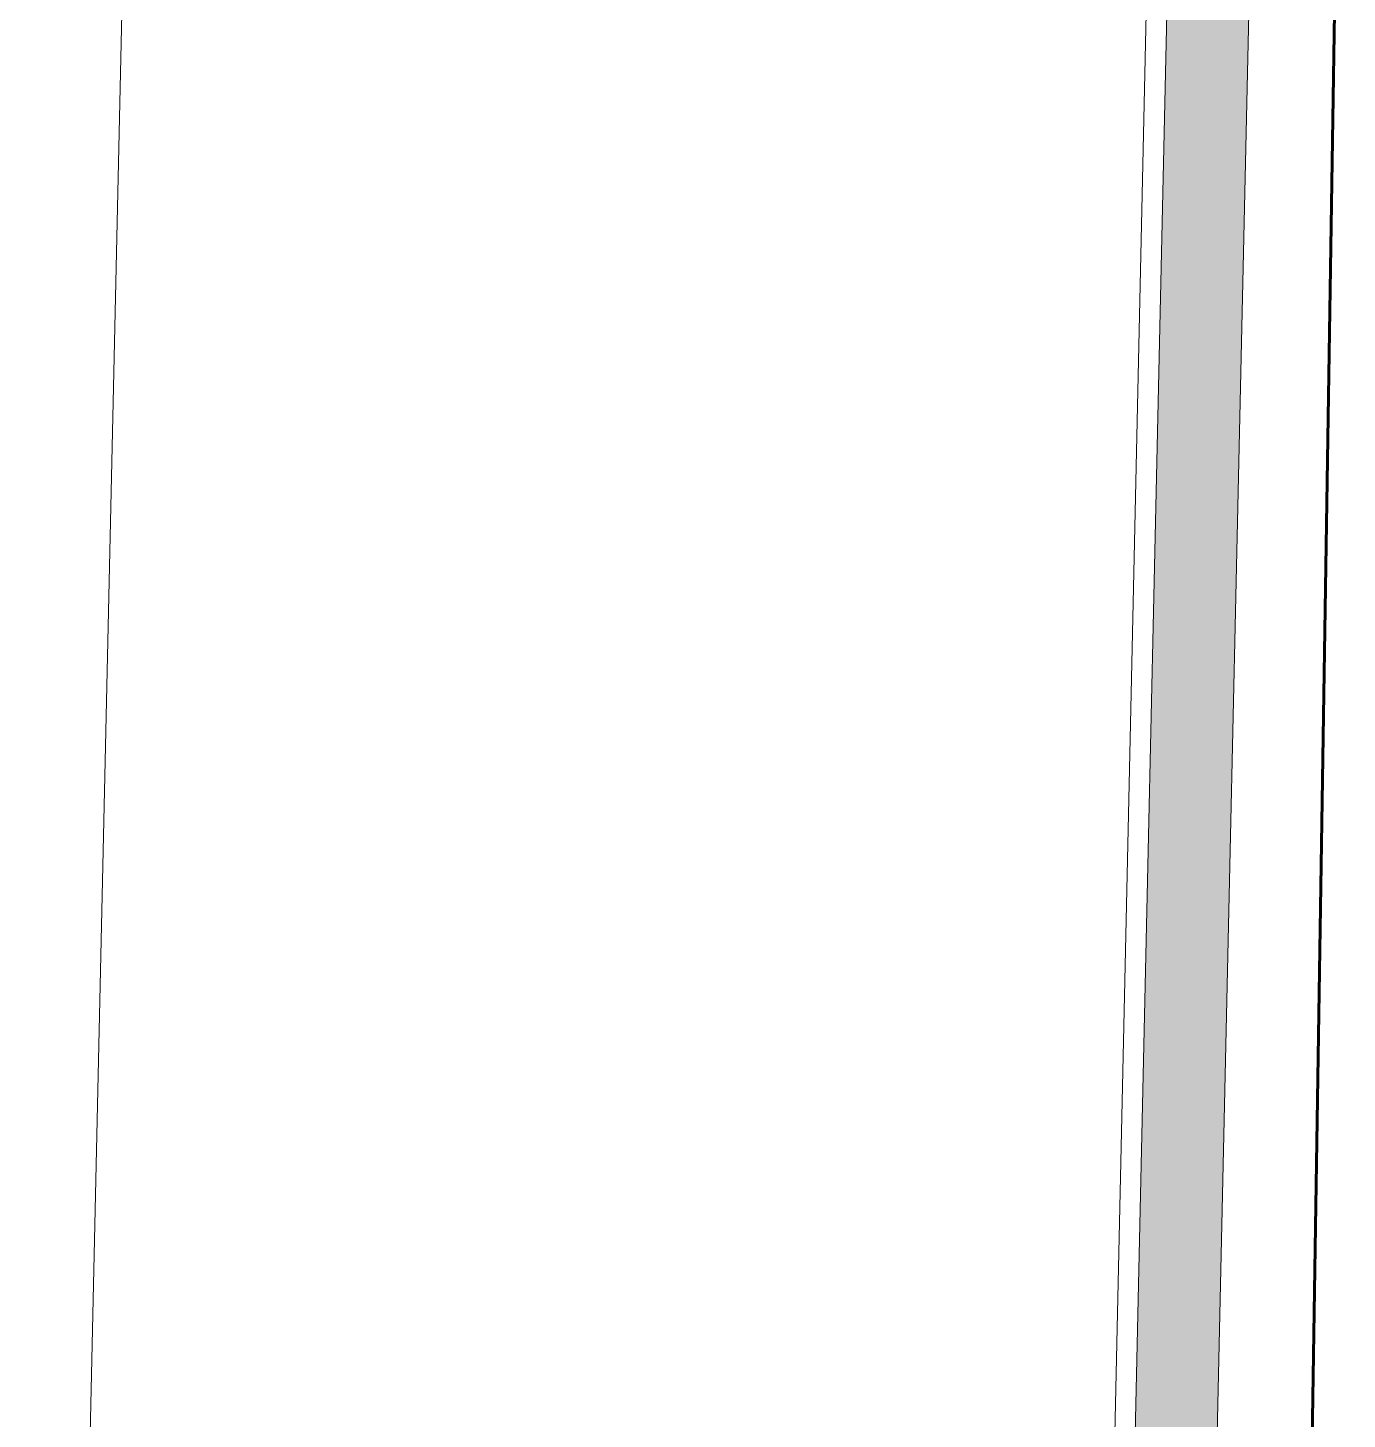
# Model space of a CAD drawing. Header units: metres. Extents: x 2 to 659295185, y -28 to 1124222152.
# Drawn here: x 658250.36 to 658256.8, y 1124120.93 to 1124127.72 of the extents above; entities that cross this region are included whole.
import ezdxf

# ---------------------------------------------------------------- set-up
doc = ezdxf.new("R2010")
doc.units = ezdxf.units.M
doc.header["$MEASUREMENT"] = 0
doc.layers.add('area verde', color=76, linetype='CONTINUOUS', lineweight=13)
doc.layers.add('DPIC_Brocal', color=7, linetype='CONTINUOUS', lineweight=13)
doc.layers.add('DPIC_Poligonal', color=7, linetype='CONTINUOUS', lineweight=60, true_color=0xc3472d)
doc.layers.add('DPIC_Poligonal General', color=7, linetype='CONTINUOUS', lineweight=50, true_color=0x008fc5)

msp = doc.modelspace()

# ---------------------------------------------------------------- hatches: boundary and pattern name
at = {"layer": 'area verde', "lineweight": 0}
h = msp.add_hatch(dxfattribs=at)
h.set_pattern_fill('AR-SAND', color=256, scale=0.08, angle=6.62621, style=0)
h.set_pattern_definition([(44.126207972, (2.38171, -3.75059), (-0.022792935697, 0.152534708451), [0, -0.1216, 0, -0.136, 0, -0.13]), (14.126207972, (2.38171, -3.75059), (0.114584241676, 0.240600928426), [0, -0.0656, 0, -0.1096, 0, -0.042]), (334.126207972, (2.28397, -3.76194), (0.247414932823, 0.02919734577), [0, -0.04, 0, -0.144, 0, -0.188]), (324.126207972, (2.28397, -3.76194), (0.230781569816, 0.097495543576), [0, -0.02, 0, -0.0944, 0, -0.108])])
h.paths.add_polyline_path([(658256.5094, 1124136.2494), (658256.1093, 1124136.2494), (658255.6656, 1124116.2494), (658256.0657, 1124116.2494)])

# ---------------------------------------------------------------- linework, layer by layer
at = {"layer": 'DPIC_Brocal', "lineweight": 5}
for p, q in [((658250.4534, 1124111.2503), (658251.5665, 1124161.4158)), ((658255.9533, 1124111.1835), (658256.5589, 1124138.4776)), ((658255.4967, 1124113.1462), (658256.0501, 1124138.0871)), ((658255.5967, 1124113.1439), (658256.1501, 1124138.0849))]:
    msp.add_line(p, q, dxfattribs=at)
at = {"layer": 'DPIC_Poligonal'}
msp.add_lwpolyline([(658232.3817, 1124108.2494), (658256.4817, 1124111.2494), (658257.3817, 1124168.7994), (658247.8617, 1124167.0994), (658231.8617, 1124162.1294), (658227.8717, 1124162.1994), (658232.3817, 1124108.2494)], dxfattribs=at)
at = {"layer": 'DPIC_Poligonal General', "color": 0}
msp.add_lwpolyline([(658248.0713, 1124167.7181), (658248.0713, 1124167.7181), (658257.3817, 1124168.7994), (658256.4817, 1124111.2493), (658232.3817, 1124108.2494), (658227.8717, 1124162.1994)], dxfattribs=at)

doc.saveas('drawing.dxf')
